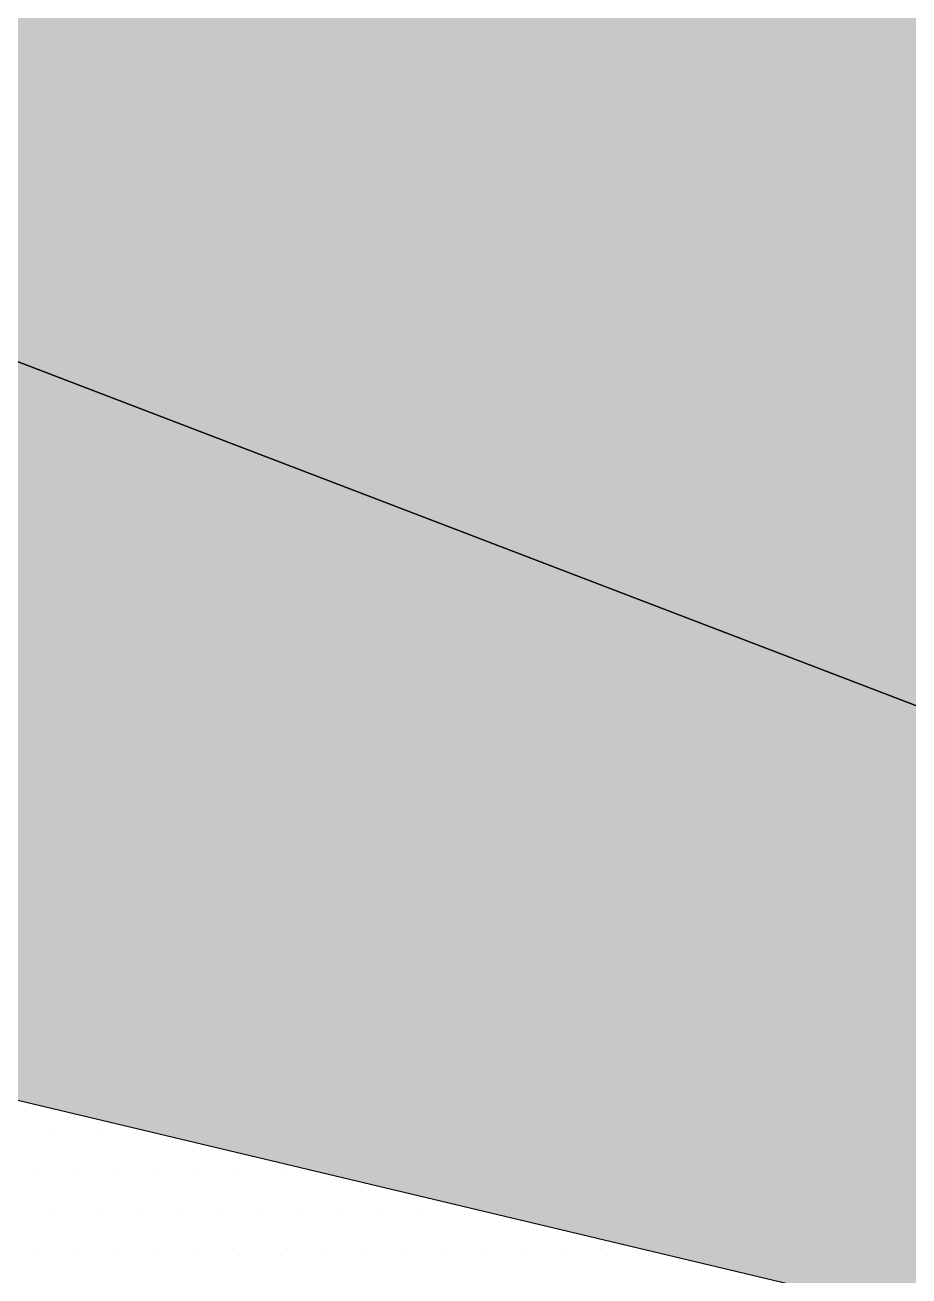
# Model space of a CAD drawing. Header units: metres. Extents: x 9606 to 9900, y 4805 to 4952.
# Drawn here: x 9832.9335 to 9833.1714, y 4845.6291 to 4845.9657 of the extents above; entities that cross this region are included whole.
import ezdxf

# ---------------------------------------------------------------- set-up
doc = ezdxf.new("R2010")
doc.units = ezdxf.units.M
doc.header["$LTSCALE"] = 2
doc.linetypes.add('CACHEX2', pattern=[0.75, 0.5, -0.25])
for name, color, linetype in [('CARTOUCHE', 7, 'Continuous'), ('LOGO', 4, 'Continuous'), ('rosace', 7, 'Continuous')]:
    doc.layers.add(name, color=color, linetype=linetype)

# ---------------------------------------------------------------- blocks, each defined once
blk = doc.blocks.new('A$C715108E3')
at = {"layer": 'LOGO', "color": 131}
for p, q in [((-3.0024, -13.3309), (-3.0024, -13.3309)), ((-2.9109, -13.3309), (-2.9109, -13.3309)), ((-2.8191, -13.3309), (-2.8191, -13.3309)), ((-2.727, -13.3309), (-2.727, -13.3309)), ((-2.6358, -13.3309), (-2.6358, -13.3309)), ((-2.5439, -13.3309), (-2.5439, -13.3309)), ((-2.4519, -13.3309), (-2.4519, -13.3309)), ((-2.3599, -13.3309), (-2.3599, -13.3309)), ((-2.2686, -13.3309), (-2.2686, -13.3309)), ((-2.1766, -13.3309), (-2.1766, -13.3309)), ((-2.085, -13.3309), (-2.085, -13.3309)), ((-1.9933, -13.3309), (-1.9933, -13.3309)), ((-1.9015, -13.3309), (-1.9015, -13.3309)), ((-1.8097, -13.3309), (-1.8097, -13.3309)), ((-1.7182, -13.3309), (-1.7182, -13.3309)), ((-1.6264, -13.3309), (-1.6264, -13.3309)), ((-1.5345, -13.3309), (-1.5345, -13.3309)), ((-1.4427, -13.3309), (-1.4427, -13.3309)), ((-1.3512, -13.3309), (-1.3512, -13.3309)), ((-1.2594, -13.3309), (-1.2594, -13.3309)), ((-1.1674, -13.3309), (-1.1674, -13.3309)), ((-1.0761, -13.3309), (-1.0761, -13.3309)), ((-2.9566, -13.4233), (-2.9566, -13.4233)), ((-2.8648, -13.4233), (-2.8648, -13.4233)), ((-2.7733, -13.4233), (-2.7733, -13.4233)), ((-2.6815, -13.4233), (-2.6815, -13.4233)), ((-2.5895, -13.4233), (-2.5895, -13.4233)), ((-2.4975, -13.4233), (-2.4975, -13.4233)), ((-2.4062, -13.4233), (-2.4062, -13.4233)), ((-2.3142, -13.4233), (-2.3142, -13.4233)), ((-2.2223, -13.4233), (-2.2223, -13.4233)), ((-2.1309, -13.4233), (-2.1309, -13.4233)), ((-2.0391, -13.4233), (-2.0391, -13.4233)), ((-1.9472, -13.4233), (-1.9472, -13.4233)), ((-1.8558, -13.4233), (-1.8558, -13.4233)), ((-1.7639, -13.4233), (-1.7639, -13.4233)), ((-1.6721, -13.4233), (-1.6721, -13.4233)), ((-1.5806, -13.4233), (-1.5806, -13.4233)), ((-1.4888, -13.4233), (-1.4888, -13.4233)), ((-1.397, -13.4233), (-1.397, -13.4233)), ((-1.3051, -13.4233), (-1.3051, -13.4233)), ((-1.2137, -13.4233), (-1.2137, -13.4233)), ((-1.1219, -13.4233), (-1.1219, -13.4233)), ((-3.0024, -13.5146), (-3.0024, -13.5146)), ((-2.9109, -13.5146), (-2.9109, -13.5146)), ((-2.8191, -13.5146), (-2.8191, -13.5146)), ((-2.727, -13.5146), (-2.727, -13.5146)), ((-2.6358, -13.5146), (-2.6358, -13.5146)), ((-2.5439, -13.5146), (-2.5439, -13.5146)), ((-2.4519, -13.5146), (-2.4519, -13.5146)), ((-2.3599, -13.5146), (-2.3599, -13.5146)), ((-2.2686, -13.5146), (-2.2686, -13.5146)), ((-2.1766, -13.5146), (-2.1766, -13.5146)), ((-2.085, -13.5146), (-2.085, -13.5146)), ((-1.9933, -13.5146), (-1.9933, -13.5146)), ((-1.9015, -13.5146), (-1.9015, -13.5146)), ((-1.8097, -13.5146), (-1.8097, -13.5146)), ((-1.7182, -13.5146), (-1.7182, -13.5146)), ((-1.6264, -13.5146), (-1.6264, -13.5146)), ((-1.5345, -13.5146), (-1.5345, -13.5146)), ((-1.4427, -13.5146), (-1.4427, -13.5146)), ((-1.3512, -13.5146), (-1.3512, -13.5146)), ((-1.2594, -13.5146), (-1.2594, -13.5146)), ((-1.1674, -13.5146), (-1.1674, -13.5146)), ((-1.0761, -13.5146), (-1.0761, -13.5146)), ((-2.9566, -13.6058), (-2.9566, -13.6058)), ((-2.8648, -13.6058), (-2.8648, -13.6058)), ((-2.7733, -13.6058), (-2.7733, -13.6058)), ((-2.6815, -13.6058), (-2.6815, -13.6058)), ((-2.5895, -13.6058), (-2.5895, -13.6058)), ((-2.4975, -13.6058), (-2.4975, -13.6058)), ((-2.4062, -13.6058), (-2.4062, -13.6058)), ((-2.3142, -13.6058), (-2.3142, -13.6058)), ((-2.2223, -13.6058), (-2.2223, -13.6058)), ((-2.1309, -13.6058), (-2.1309, -13.6058)), ((-2.0391, -13.6058), (-2.0391, -13.6058)), ((-1.9472, -13.6058), (-1.9472, -13.6058)), ((-1.8558, -13.6058), (-1.8558, -13.6058)), ((-1.7639, -13.6058), (-1.7639, -13.6058)), ((-1.6721, -13.6058), (-1.6721, -13.6058)), ((-1.5806, -13.6058), (-1.5806, -13.6058)), ((-1.4888, -13.6058), (-1.4888, -13.6058)), ((-1.397, -13.6058), (-1.397, -13.6058)), ((-1.3051, -13.6058), (-1.3051, -13.6058)), ((-1.2137, -13.6058), (-1.2137, -13.6058)), ((-1.1219, -13.6058), (-1.1219, -13.6058)), ((-3.0024, -13.6984), (-3.0024, -13.6984)), ((-2.9109, -13.6984), (-2.9109, -13.6984)), ((-2.8191, -13.6984), (-2.8191, -13.6984)), ((-2.727, -13.6984), (-2.727, -13.6984)), ((-2.6358, -13.6984), (-2.6358, -13.6984)), ((-2.5439, -13.6984), (-2.5439, -13.6984)), ((-2.4519, -13.6984), (-2.4519, -13.6984)), ((-2.3599, -13.6984), (-2.3599, -13.6984)), ((-2.2686, -13.6984), (-2.2686, -13.6984)), ((-2.1766, -13.6984), (-2.1766, -13.6984)), ((-2.085, -13.6984), (-2.085, -13.6984)), ((-1.9933, -13.6984), (-1.9933, -13.6984)), ((-1.9015, -13.6984), (-1.9015, -13.6984)), ((-1.8097, -13.6984), (-1.8097, -13.6984)), ((-1.7182, -13.6984), (-1.7182, -13.6984)), ((-1.6264, -13.6984), (-1.6264, -13.6984)), ((-1.5345, -13.6984), (-1.5345, -13.6984)), ((-1.4427, -13.6984), (-1.4427, -13.6984)), ((-1.3512, -13.6984), (-1.3512, -13.6984)), ((-1.2594, -13.6984), (-1.2594, -13.6984)), ((-1.1674, -13.6984), (-1.1674, -13.6984)), ((-1.0761, -13.6984), (-1.0761, -13.6984)), ((-2.9566, -13.7897), (-2.9566, -13.7897)), ((-2.8648, -13.7897), (-2.8648, -13.7897)), ((-2.7733, -13.7897), (-2.7733, -13.7897)), ((-2.6815, -13.7897), (-2.6815, -13.7897)), ((-2.5895, -13.7897), (-2.5895, -13.7897)), ((-2.4975, -13.7897), (-2.4975, -13.7897)), ((-2.4062, -13.7897), (-2.4062, -13.7897)), ((-2.3142, -13.7897), (-2.3142, -13.7897)), ((-2.2223, -13.7897), (-2.2223, -13.7897)), ((-2.1309, -13.7897), (-2.1309, -13.7897)), ((-2.0391, -13.7897), (-2.0391, -13.7897)), ((-1.9472, -13.7897), (-1.9472, -13.7897)), ((-1.8558, -13.7897), (-1.8558, -13.7897)), ((-1.7639, -13.7897), (-1.7639, -13.7897)), ((-1.6721, -13.7897), (-1.6721, -13.7897)), ((-1.5806, -13.7897), (-1.5806, -13.7897)), ((-1.4888, -13.7897), (-1.4888, -13.7897)), ((-1.397, -13.7897), (-1.397, -13.7897)), ((-1.3051, -13.7897), (-1.3051, -13.7897)), ((-1.2137, -13.7897), (-1.2137, -13.7897)), ((-1.1219, -13.7897), (-1.1219, -13.7897)), ((-3.0024, -13.8809), (-3.0024, -13.8809)), ((-2.9109, -13.8809), (-2.9109, -13.8809)), ((-2.8191, -13.8809), (-2.8191, -13.8809)), ((-2.727, -13.8809), (-2.727, -13.8809)), ((-2.6358, -13.8809), (-2.6358, -13.8809)), ((-2.5439, -13.8809), (-2.5439, -13.8809)), ((-2.4519, -13.8809), (-2.4519, -13.8809)), ((-2.3599, -13.8809), (-2.3599, -13.8809)), ((-2.2686, -13.8809), (-2.2686, -13.8809)), ((-2.1766, -13.8809), (-2.1766, -13.8809)), ((-2.085, -13.8809), (-2.085, -13.8809)), ((-1.9933, -13.8809), (-1.9933, -13.8809)), ((-1.9015, -13.8809), (-1.9015, -13.8809)), ((-1.8097, -13.8809), (-1.8097, -13.8809)), ((-1.7182, -13.8809), (-1.7182, -13.8809)), ((-1.6264, -13.8809), (-1.6264, -13.8809)), ((-1.5345, -13.8809), (-1.5345, -13.8809)), ((-1.4427, -13.8809), (-1.4427, -13.8809)), ((-1.3512, -13.8809), (-1.3512, -13.8809)), ((-1.2594, -13.8809), (-1.2594, -13.8809)), ((-1.1674, -13.8809), (-1.1674, -13.8809)), ((-1.0761, -13.8809), (-1.0761, -13.8809)), ((-2.9566, -13.9735), (-2.9566, -13.9735)), ((-2.8648, -13.9735), (-2.8648, -13.9735)), ((-2.7733, -13.9735), (-2.7733, -13.9735)), ((-2.6815, -13.9735), (-2.6815, -13.9735)), ((-2.5895, -13.9735), (-2.5895, -13.9735)), ((-2.4975, -13.9735), (-2.4975, -13.9735)), ((-2.4062, -13.9735), (-2.4062, -13.9735)), ((-2.3142, -13.9735), (-2.3142, -13.9735)), ((-2.2223, -13.9735), (-2.2223, -13.9735)), ((-2.1309, -13.9735), (-2.1309, -13.9735)), ((-2.0391, -13.9735), (-2.0391, -13.9735)), ((-1.9472, -13.9735), (-1.9472, -13.9735)), ((-1.8558, -13.9735), (-1.8558, -13.9735)), ((-1.7639, -13.9735), (-1.7639, -13.9735)), ((-1.6721, -13.9735), (-1.6721, -13.9735)), ((-1.5806, -13.9735), (-1.5806, -13.9735)), ((-1.4888, -13.9735), (-1.4888, -13.9735)), ((-1.397, -13.9735), (-1.397, -13.9735)), ((-1.3051, -13.9735), (-1.3051, -13.9735)), ((-1.2137, -13.9735), (-1.2137, -13.9735)), ((-1.1219, -13.9735), (-1.1219, -13.9735)), ((-3.0024, -14.065), (-3.0024, -14.065)), ((-2.9109, -14.065), (-2.9109, -14.065)), ((-2.8191, -14.065), (-2.8191, -14.065)), ((-2.727, -14.065), (-2.727, -14.065)), ((-2.6358, -14.065), (-2.6358, -14.065)), ((-2.5439, -14.065), (-2.5439, -14.065)), ((-2.4519, -14.065), (-2.4519, -14.065)), ((-2.3599, -14.065), (-2.3599, -14.065)), ((-2.2686, -14.065), (-2.2686, -14.065)), ((-2.1766, -14.065), (-2.1766, -14.065)), ((-2.085, -14.065), (-2.085, -14.065)), ((-1.9933, -14.065), (-1.9933, -14.065)), ((-1.9015, -14.065), (-1.9015, -14.065)), ((-1.8097, -14.065), (-1.8097, -14.065)), ((-1.7182, -14.065), (-1.7182, -14.065)), ((-1.6264, -14.065), (-1.6264, -14.065)), ((-1.5345, -14.065), (-1.5345, -14.065)), ((-1.4427, -14.065), (-1.4427, -14.065)), ((-1.3512, -14.065), (-1.3512, -14.065)), ((-1.2594, -14.065), (-1.2594, -14.065)), ((-1.1674, -14.065), (-1.1674, -14.065)), ((-1.0761, -14.065), (-1.0761, -14.065)), ((-2.9566, -14.1574), (-2.9566, -14.1574)), ((-2.8648, -14.1574), (-2.8648, -14.1574)), ((-2.7733, -14.1574), (-2.7733, -14.1574)), ((-2.6815, -14.1574), (-2.6815, -14.1574)), ((-2.5895, -14.1574), (-2.5895, -14.1574)), ((-2.4975, -14.1574), (-2.4975, -14.1574)), ((-2.4062, -14.1574), (-2.4062, -14.1574)), ((-2.3142, -14.1574), (-2.3142, -14.1574)), ((-2.2223, -14.1574), (-2.2223, -14.1574)), ((-2.1309, -14.1574), (-2.1309, -14.1574)), ((-2.0391, -14.1574), (-2.0391, -14.1574)), ((-1.9472, -14.1574), (-1.9472, -14.1574)), ((-1.8558, -14.1574), (-1.8558, -14.1574)), ((-1.7639, -14.1574), (-1.7639, -14.1574)), ((-1.6721, -14.1574), (-1.6721, -14.1574)), ((-1.5806, -14.1574), (-1.5806, -14.1574)), ((-1.4888, -14.1574), (-1.4888, -14.1574)), ((-1.397, -14.1574), (-1.397, -14.1574)), ((-1.3051, -14.1574), (-1.3051, -14.1574)), ((-1.2137, -14.1574), (-1.2137, -14.1574)), ((-1.1219, -14.1574), (-1.1219, -14.1574)), ((-3.0024, -14.2488), (-3.0024, -14.2488)), ((-2.9109, -14.2488), (-2.9109, -14.2488)), ((-2.8191, -14.2488), (-2.8191, -14.2488)), ((-2.727, -14.2488), (-2.727, -14.2488)), ((-2.6358, -14.2488), (-2.6358, -14.2488)), ((-2.5439, -14.2488), (-2.5439, -14.2488)), ((-2.4519, -14.2488), (-2.4519, -14.2488)), ((-2.3599, -14.2488), (-2.3599, -14.2488)), ((-2.2686, -14.2488), (-2.2686, -14.2488)), ((-2.1766, -14.2488), (-2.1766, -14.2488)), ((-2.085, -14.2488), (-2.085, -14.2488)), ((-1.9933, -14.2488), (-1.9933, -14.2488)), ((-1.9015, -14.2488), (-1.9015, -14.2488)), ((-1.8097, -14.2488), (-1.8097, -14.2488)), ((-1.7182, -14.2488), (-1.7182, -14.2488)), ((-1.6264, -14.2488), (-1.6264, -14.2488)), ((-1.5345, -14.2488), (-1.5345, -14.2488)), ((-1.4427, -14.2488), (-1.4427, -14.2488)), ((-1.3512, -14.2488), (-1.3512, -14.2488)), ((-1.2594, -14.2488), (-1.2594, -14.2488)), ((-1.1674, -14.2488), (-1.1674, -14.2488)), ((-1.0761, -14.2488), (-1.0761, -14.2488)), ((-2.9566, -14.3401), (-2.9566, -14.3401)), ((-2.8648, -14.3401), (-2.8648, -14.3401)), ((-2.7733, -14.3401), (-2.7733, -14.3401)), ((-2.6815, -14.3401), (-2.6815, -14.3401)), ((-2.5895, -14.3401), (-2.5895, -14.3401)), ((-2.4975, -14.3401), (-2.4975, -14.3401)), ((-2.4062, -14.3401), (-2.4062, -14.3401)), ((-2.3142, -14.3401), (-2.3142, -14.3401)), ((-2.2223, -14.3401), (-2.2223, -14.3401)), ((-2.1309, -14.3401), (-2.1309, -14.3401)), ((-2.0391, -14.3401), (-2.0391, -14.3401)), ((-1.9472, -14.3401), (-1.9472, -14.3401)), ((-1.8558, -14.3401), (-1.8558, -14.3401)), ((-1.7639, -14.3401), (-1.7639, -14.3401)), ((-1.6721, -14.3401), (-1.6721, -14.3401)), ((-1.5806, -14.3401), (-1.5806, -14.3401)), ((-1.4888, -14.3401), (-1.4888, -14.3401)), ((-1.397, -14.3401), (-1.397, -14.3401)), ((-1.3051, -14.3401), (-1.3051, -14.3401)), ((-1.2137, -14.3401), (-1.2137, -14.3401)), ((-1.1219, -14.3401), (-1.1219, -14.3401)), ((-3.0024, -14.4325), (-3.0024, -14.4325)), ((-2.9109, -14.4325), (-2.9109, -14.4325)), ((-2.8191, -14.4325), (-2.8191, -14.4325)), ((-2.727, -14.4325), (-2.727, -14.4325)), ((-2.6358, -14.4325), (-2.6358, -14.4325)), ((-2.5439, -14.4325), (-2.5439, -14.4325)), ((-2.4519, -14.4325), (-2.4519, -14.4325)), ((-2.3599, -14.4325), (-2.3599, -14.4325)), ((-2.2686, -14.4325), (-2.2686, -14.4325)), ((-2.1766, -14.4325), (-2.1766, -14.4325)), ((-2.085, -14.4325), (-2.085, -14.4325)), ((-1.9933, -14.4325), (-1.9933, -14.4325)), ((-1.9015, -14.4325), (-1.9015, -14.4325)), ((-1.8097, -14.4325), (-1.8097, -14.4325)), ((-1.7182, -14.4325), (-1.7182, -14.4325)), ((-1.6264, -14.4325), (-1.6264, -14.4325)), ((-1.5345, -14.4325), (-1.5345, -14.4325)), ((-1.4427, -14.4325), (-1.4427, -14.4325)), ((-1.3512, -14.4325), (-1.3512, -14.4325)), ((-1.2594, -14.4325), (-1.2594, -14.4325)), ((-1.1674, -14.4325), (-1.1674, -14.4325)), ((-1.0761, -14.4325), (-1.0761, -14.4325)), ((-2.9566, -14.5238), (-2.9566, -14.5238)), ((-2.8648, -14.5238), (-2.8648, -14.5238)), ((-2.7733, -14.5238), (-2.7733, -14.5238)), ((-2.6815, -14.5238), (-2.6815, -14.5238)), ((-2.5895, -14.5238), (-2.5895, -14.5238)), ((-2.4975, -14.5238), (-2.4975, -14.5238)), ((-2.4062, -14.5238), (-2.4062, -14.5238)), ((-2.3142, -14.5238), (-2.3142, -14.5238)), ((-2.2223, -14.5238), (-2.2223, -14.5238)), ((-2.1309, -14.5238), (-2.1309, -14.5238)), ((-2.0391, -14.5238), (-2.0391, -14.5238)), ((-1.9472, -14.5238), (-1.9472, -14.5238)), ((-1.8558, -14.5238), (-1.8558, -14.5238)), ((-1.7639, -14.5238), (-1.7639, -14.5238)), ((-1.6721, -14.5238), (-1.6721, -14.5238)), ((-1.5806, -14.5238), (-1.5806, -14.5238)), ((-1.4888, -14.5238), (-1.4888, -14.5238)), ((-1.397, -14.5238), (-1.397, -14.5238)), ((-1.3051, -14.5238), (-1.3051, -14.5238)), ((-1.2137, -14.5238), (-1.2137, -14.5238)), ((-1.1219, -14.5238), (-1.1219, -14.5238)), ((-3.0024, -14.6152), (-3.0024, -14.6152)), ((-2.9109, -14.6152), (-2.9109, -14.6152)), ((-2.8191, -14.6152), (-2.8191, -14.6152)), ((-2.727, -14.6152), (-2.727, -14.6152)), ((-2.6358, -14.6152), (-2.6358, -14.6152)), ((-2.5439, -14.6152), (-2.5439, -14.6152)), ((-2.4519, -14.6152), (-2.4519, -14.6152)), ((-2.3599, -14.6152), (-2.3599, -14.6152)), ((-2.2686, -14.6152), (-2.2686, -14.6152)), ((-2.1766, -14.6152), (-2.1766, -14.6152)), ((-2.085, -14.6152), (-2.085, -14.6152)), ((-1.9933, -14.6152), (-1.9933, -14.6152)), ((-1.9015, -14.6152), (-1.9015, -14.6152)), ((-1.8097, -14.6152), (-1.8097, -14.6152)), ((-1.7182, -14.6152), (-1.7182, -14.6152)), ((-1.6264, -14.6152), (-1.6264, -14.6152)), ((-1.5345, -14.6152), (-1.5345, -14.6152)), ((-1.4427, -14.6152), (-1.4427, -14.6152)), ((-1.3512, -14.6152), (-1.3512, -14.6152)), ((-1.2594, -14.6152), (-1.2594, -14.6152)), ((-1.1674, -14.6152), (-1.1674, -14.6152)), ((-1.0761, -14.6152), (-1.0761, -14.6152)), ((-2.9566, -14.7076), (-2.9566, -14.7076)), ((-2.8648, -14.7076), (-2.8648, -14.7076)), ((-2.7733, -14.7076), (-2.7733, -14.7076)), ((-2.6815, -14.7076), (-2.6815, -14.7076)), ((-2.5895, -14.7076), (-2.5895, -14.7076)), ((-2.4975, -14.7076), (-2.4975, -14.7076)), ((-2.4062, -14.7076), (-2.4062, -14.7076)), ((-2.3142, -14.7076), (-2.3142, -14.7076)), ((-2.2223, -14.7076), (-2.2223, -14.7076)), ((-2.1309, -14.7076), (-2.1309, -14.7076)), ((-2.0391, -14.7076), (-2.0391, -14.7076)), ((-1.9472, -14.7076), (-1.9472, -14.7076)), ((-1.8558, -14.7076), (-1.8558, -14.7076)), ((-1.7639, -14.7076), (-1.7639, -14.7076)), ((-1.6721, -14.7076), (-1.6721, -14.7076)), ((-1.5806, -14.7076), (-1.5806, -14.7076)), ((-1.4888, -14.7076), (-1.4888, -14.7076)), ((-1.397, -14.7076), (-1.397, -14.7076)), ((-1.3051, -14.7076), (-1.3051, -14.7076)), ((-1.2137, -14.7076), (-1.2137, -14.7076)), ((-1.1219, -14.7076), (-1.1219, -14.7076)), ((-3.0024, -14.7991), (-3.0024, -14.7991)), ((-2.9109, -14.7991), (-2.9109, -14.7991)), ((-2.8191, -14.7991), (-2.8191, -14.7991)), ((-2.727, -14.7991), (-2.727, -14.7991)), ((-2.6358, -14.7991), (-2.6358, -14.7991)), ((-2.5439, -14.7991), (-2.5439, -14.7991)), ((-2.4519, -14.7991), (-2.4519, -14.7991)), ((-2.3599, -14.7991), (-2.3599, -14.7991)), ((-2.2686, -14.7991), (-2.2686, -14.7991)), ((-2.1766, -14.7991), (-2.1766, -14.7991)), ((-2.085, -14.7991), (-2.085, -14.7991)), ((-1.9933, -14.7991), (-1.9933, -14.7991)), ((-1.9015, -14.7991), (-1.9015, -14.7991)), ((-1.8097, -14.7991), (-1.8097, -14.7991)), ((-1.7182, -14.7991), (-1.7182, -14.7991)), ((-1.6264, -14.7991), (-1.6264, -14.7991)), ((-1.5345, -14.7991), (-1.5345, -14.7991)), ((-1.4427, -14.7991), (-1.4427, -14.7991)), ((-1.3512, -14.7991), (-1.3512, -14.7991)), ((-1.2594, -14.7991), (-1.2594, -14.7991)), ((-1.1674, -14.7991), (-1.1674, -14.7991)), ((-1.0761, -14.7991), (-1.0761, -14.7991)), ((-2.9566, -14.8905), (-2.9566, -14.8905)), ((-2.8648, -14.8905), (-2.8648, -14.8905)), ((-2.7733, -14.8905), (-2.7733, -14.8905)), ((-2.6815, -14.8905), (-2.6815, -14.8905)), ((-2.5895, -14.8905), (-2.5895, -14.8905)), ((-2.4975, -14.8905), (-2.4975, -14.8905)), ((-2.4062, -14.8905), (-2.4062, -14.8905)), ((-2.3142, -14.8905), (-2.3142, -14.8905)), ((-2.2223, -14.8905), (-2.2223, -14.8905)), ((-2.1309, -14.8905), (-2.1309, -14.8905)), ((-2.0391, -14.8905), (-2.0391, -14.8905)), ((-1.9472, -14.8905), (-1.9472, -14.8905)), ((-1.8558, -14.8905), (-1.8558, -14.8905)), ((-1.7639, -14.8905), (-1.7639, -14.8905)), ((-1.6721, -14.8905), (-1.6721, -14.8905)), ((-1.5806, -14.8905), (-1.5806, -14.8905)), ((-1.4888, -14.8905), (-1.4888, -14.8905)), ((-1.397, -14.8905), (-1.397, -14.8905)), ((-1.3051, -14.8905), (-1.3051, -14.8905)), ((-1.2137, -14.8905), (-1.2137, -14.8905)), ((-1.1219, -14.8905), (-1.1219, -14.8905)), ((-3.0024, -14.9827), (-3.0024, -14.9827)), ((-2.9109, -14.9827), (-2.9109, -14.9827)), ((-2.8191, -14.9827), (-2.8191, -14.9827)), ((-2.727, -14.9827), (-2.727, -14.9827)), ((-2.6358, -14.9827), (-2.6358, -14.9827)), ((-2.5439, -14.9827), (-2.5439, -14.9827)), ((-2.4519, -14.9827), (-2.4519, -14.9827)), ((-2.3599, -14.9827), (-2.3599, -14.9827)), ((-2.2686, -14.9827), (-2.2686, -14.9827)), ((-2.1766, -14.9827), (-2.1766, -14.9827)), ((-2.085, -14.9827), (-2.085, -14.9827)), ((-1.9933, -14.9827), (-1.9933, -14.9827)), ((-1.9015, -14.9827), (-1.9015, -14.9827)), ((-1.8097, -14.9827), (-1.8097, -14.9827)), ((-1.7182, -14.9827), (-1.7182, -14.9827)), ((-1.6264, -14.9827), (-1.6264, -14.9827)), ((-1.5345, -14.9827), (-1.5345, -14.9827)), ((-1.4427, -14.9827), (-1.4427, -14.9827)), ((-1.3512, -14.9827), (-1.3512, -14.9827)), ((-1.2594, -14.9827), (-1.2594, -14.9827)), ((-1.1674, -14.9827), (-1.1674, -14.9827)), ((-1.0761, -14.9827), (-1.0761, -14.9827)), ((-2.9566, -15.0742), (-2.9566, -15.0742)), ((-2.8648, -15.0742), (-2.8648, -15.0742)), ((-2.7733, -15.0742), (-2.7733, -15.0742)), ((-2.6815, -15.0742), (-2.6815, -15.0742)), ((-2.5895, -15.0742), (-2.5895, -15.0742)), ((-2.4975, -15.0742), (-2.4975, -15.0742)), ((-2.4062, -15.0742), (-2.4062, -15.0742)), ((-2.3142, -15.0742), (-2.3142, -15.0742)), ((-2.2223, -15.0742), (-2.2223, -15.0742)), ((-2.1309, -15.0742), (-2.1309, -15.0742)), ((-2.0391, -15.0742), (-2.0391, -15.0742)), ((-1.9472, -15.0742), (-1.9472, -15.0742)), ((-1.8558, -15.0742), (-1.8558, -15.0742)), ((-1.7639, -15.0742), (-1.7639, -15.0742)), ((-1.6721, -15.0742), (-1.6721, -15.0742)), ((-1.5806, -15.0742), (-1.5806, -15.0742)), ((-1.4888, -15.0742), (-1.4888, -15.0742)), ((-1.397, -15.0742), (-1.397, -15.0742)), ((-1.3051, -15.0742), (-1.3051, -15.0742)), ((-1.2137, -15.0742), (-1.2137, -15.0742)), ((-1.1219, -15.0742), (-1.1219, -15.0742)), ((-3.0024, -15.1655), (-3.0024, -15.1655)), ((-2.9109, -15.1655), (-2.9109, -15.1655)), ((-2.8191, -15.1655), (-2.8191, -15.1655)), ((-2.727, -15.1655), (-2.727, -15.1655)), ((-2.6358, -15.1655), (-2.6358, -15.1655)), ((-2.5439, -15.1655), (-2.5439, -15.1655)), ((-2.4519, -15.1655), (-2.4519, -15.1655)), ((-2.3599, -15.1655), (-2.3599, -15.1655)), ((-2.2686, -15.1655), (-2.2686, -15.1655)), ((-2.1766, -15.1655), (-2.1766, -15.1655)), ((-2.085, -15.1655), (-2.085, -15.1655)), ((-1.9933, -15.1655), (-1.9933, -15.1655)), ((-1.9015, -15.1655), (-1.9015, -15.1655)), ((-1.8097, -15.1655), (-1.8097, -15.1655)), ((-1.7182, -15.1655), (-1.7182, -15.1655)), ((-1.6264, -15.1655), (-1.6264, -15.1655)), ((-1.5345, -15.1655), (-1.5345, -15.1655)), ((-1.4427, -15.1655), (-1.4427, -15.1655)), ((-1.3512, -15.1655), (-1.3512, -15.1655)), ((-1.2594, -15.1655), (-1.2594, -15.1655)), ((-1.1674, -15.1655), (-1.1674, -15.1655)), ((-1.0761, -15.1655), (-1.0761, -15.1655)), ((-2.9566, -15.2579), (-2.9566, -15.2579)), ((-2.8648, -15.2579), (-2.8648, -15.2579)), ((-2.7733, -15.2579), (-2.7733, -15.2579)), ((-2.6815, -15.2579), (-2.6815, -15.2579)), ((-2.5895, -15.2579), (-2.5895, -15.2579)), ((-2.4975, -15.2579), (-2.4975, -15.2579)), ((-2.4062, -15.2579), (-2.4062, -15.2579)), ((-2.3142, -15.2579), (-2.3142, -15.2579)), ((-2.2223, -15.2579), (-2.2223, -15.2579)), ((-2.1309, -15.2579), (-2.1309, -15.2579)), ((-2.0391, -15.2579), (-2.0391, -15.2579)), ((-1.9472, -15.2579), (-1.9472, -15.2579)), ((-1.8558, -15.2579), (-1.8558, -15.2579)), ((-1.7639, -15.2579), (-1.7639, -15.2579)), ((-1.6721, -15.2579), (-1.6721, -15.2579)), ((-1.5806, -15.2579), (-1.5806, -15.2579)), ((-1.4888, -15.2579), (-1.4888, -15.2579)), ((-1.397, -15.2579), (-1.397, -15.2579)), ((-1.3051, -15.2579), (-1.3051, -15.2579)), ((-1.2137, -15.2579), (-1.2137, -15.2579)), ((-1.1219, -15.2579), (-1.1219, -15.2579)), ((-3.0024, -15.3493), (-3.0024, -15.3493)), ((-2.9109, -15.3493), (-2.9109, -15.3493)), ((-2.8191, -15.3493), (-2.8191, -15.3493)), ((-2.727, -15.3493), (-2.727, -15.3493)), ((-2.6358, -15.3493), (-2.6358, -15.3493)), ((-2.5439, -15.3493), (-2.5439, -15.3493)), ((-2.4519, -15.3493), (-2.4519, -15.3493)), ((-2.3599, -15.3493), (-2.3599, -15.3493)), ((-2.2686, -15.3493), (-2.2686, -15.3493)), ((-2.1766, -15.3493), (-2.1766, -15.3493)), ((-2.085, -15.3493), (-2.085, -15.3493)), ((-1.9933, -15.3493), (-1.9933, -15.3493)), ((-1.9015, -15.3493), (-1.9015, -15.3493)), ((-1.8097, -15.3493), (-1.8097, -15.3493)), ((-1.7182, -15.3493), (-1.7182, -15.3493)), ((-1.6264, -15.3493), (-1.6264, -15.3493)), ((-1.5345, -15.3493), (-1.5345, -15.3493)), ((-1.4427, -15.3493), (-1.4427, -15.3493)), ((-1.3512, -15.3493), (-1.3512, -15.3493)), ((-1.2594, -15.3493), (-1.2594, -15.3493)), ((-1.1674, -15.3493), (-1.1674, -15.3493)), ((-1.0761, -15.3493), (-1.0761, -15.3493)), ((-2.9566, -15.4406), (-2.9566, -15.4406)), ((-2.8648, -15.4406), (-2.8648, -15.4406)), ((-2.7733, -15.4406), (-2.7733, -15.4406)), ((-2.6815, -15.4406), (-2.6815, -15.4406)), ((-2.5895, -15.4406), (-2.5895, -15.4406)), ((-2.4975, -15.4406), (-2.4975, -15.4406)), ((-2.4062, -15.4406), (-2.4062, -15.4406)), ((-2.3142, -15.4406), (-2.3142, -15.4406)), ((-2.2223, -15.4406), (-2.2223, -15.4406)), ((-2.1309, -15.4406), (-2.1309, -15.4406)), ((-2.0391, -15.4406), (-2.0391, -15.4406)), ((-1.9472, -15.4406), (-1.9472, -15.4406)), ((-1.8558, -15.4406), (-1.8558, -15.4406)), ((-1.7639, -15.4406), (-1.7639, -15.4406)), ((-1.6721, -15.4406), (-1.6721, -15.4406)), ((-1.5806, -15.4406), (-1.5806, -15.4406)), ((-1.4888, -15.4406), (-1.4888, -15.4406)), ((-1.397, -15.4406), (-1.397, -15.4406)), ((-1.3051, -15.4406), (-1.3051, -15.4406)), ((-1.2137, -15.4406), (-1.2137, -15.4406)), ((-1.1219, -15.4406), (-1.1219, -15.4406)), ((-3.0024, -15.5332), (-3.0024, -15.5332)), ((-2.9109, -15.5332), (-2.9109, -15.5332)), ((-2.8191, -15.5332), (-2.8191, -15.5332)), ((-2.727, -15.5332), (-2.727, -15.5332)), ((-2.6358, -15.5332), (-2.6358, -15.5332)), ((-2.5439, -15.5332), (-2.5439, -15.5332)), ((-2.4519, -15.5332), (-2.4519, -15.5332)), ((-2.3599, -15.5332), (-2.3599, -15.5332)), ((-2.2686, -15.5332), (-2.2686, -15.5332)), ((-2.1766, -15.5332), (-2.1766, -15.5332)), ((-2.085, -15.5332), (-2.085, -15.5332)), ((-1.9933, -15.5332), (-1.9933, -15.5332)), ((-1.9015, -15.5332), (-1.9015, -15.5332)), ((-1.8097, -15.5332), (-1.8097, -15.5332)), ((-1.7182, -15.5332), (-1.7182, -15.5332)), ((-1.6264, -15.5332), (-1.6264, -15.5332)), ((-1.5345, -15.5332), (-1.5345, -15.5332)), ((-1.4427, -15.5332), (-1.4427, -15.5332)), ((-1.3512, -15.5332), (-1.3512, -15.5332)), ((-1.2594, -15.5332), (-1.2594, -15.5332)), ((-1.1674, -15.5332), (-1.1674, -15.5332)), ((-1.0761, -15.5332), (-1.0761, -15.5332)), ((-2.9566, -15.6246), (-2.9566, -15.6246)), ((-2.8648, -15.6246), (-2.8648, -15.6246)), ((-2.7733, -15.6246), (-2.7733, -15.6246)), ((-2.6815, -15.6246), (-2.6815, -15.6246)), ((-2.5895, -15.6246), (-2.5895, -15.6246)), ((-2.4975, -15.6246), (-2.4975, -15.6246)), ((-2.4062, -15.6246), (-2.4062, -15.6246)), ((-2.3142, -15.6246), (-2.3142, -15.6246)), ((-2.2223, -15.6246), (-2.2223, -15.6246)), ((-2.1309, -15.6246), (-2.1309, -15.6246)), ((-2.0391, -15.6246), (-2.0391, -15.6246)), ((-1.9472, -15.6246), (-1.9472, -15.6246)), ((-1.8558, -15.6246), (-1.8558, -15.6246)), ((-1.7639, -15.6246), (-1.7639, -15.6246)), ((-1.6721, -15.6246), (-1.6721, -15.6246)), ((-1.5806, -15.6246), (-1.5806, -15.6246)), ((-1.4888, -15.6246), (-1.4888, -15.6246)), ((-1.397, -15.6246), (-1.397, -15.6246)), ((-1.3051, -15.6246), (-1.3051, -15.6246)), ((-1.2137, -15.6246), (-1.2137, -15.6246)), ((-1.1219, -15.6246), (-1.1219, -15.6246)), ((-3.0024, -15.7159), (-3.0024, -15.7159)), ((-2.9109, -15.7159), (-2.9109, -15.7159)), ((-2.8191, -15.7159), (-2.8191, -15.7159)), ((-2.727, -15.7159), (-2.727, -15.7159)), ((-2.6358, -15.7159), (-2.6358, -15.7159)), ((-2.5439, -15.7159), (-2.5439, -15.7159)), ((-2.4519, -15.7159), (-2.4519, -15.7159)), ((-2.3599, -15.7159), (-2.3599, -15.7159)), ((-2.2686, -15.7159), (-2.2686, -15.7159)), ((-2.1766, -15.7159), (-2.1766, -15.7159)), ((-2.085, -15.7159), (-2.085, -15.7159)), ((-1.9933, -15.7159), (-1.9933, -15.7159)), ((-1.9015, -15.7159), (-1.9015, -15.7159)), ((-1.8097, -15.7159), (-1.8097, -15.7159)), ((-1.7182, -15.7159), (-1.7182, -15.7159)), ((-1.6264, -15.7159), (-1.6264, -15.7159)), ((-1.5345, -15.7159), (-1.5345, -15.7159)), ((-1.4427, -15.7159), (-1.4427, -15.7159)), ((-1.3512, -15.7159), (-1.3512, -15.7159)), ((-1.2594, -15.7159), (-1.2594, -15.7159)), ((-1.1674, -15.7159), (-1.1674, -15.7159)), ((-1.0761, -15.7159), (-1.0761, -15.7159)), ((-2.9566, -15.8083), (-2.9566, -15.8083)), ((-2.8648, -15.8083), (-2.8648, -15.8083)), ((-2.7733, -15.8083), (-2.7733, -15.8083)), ((-2.6815, -15.8083), (-2.6815, -15.8083)), ((-2.5895, -15.8083), (-2.5895, -15.8083)), ((-2.4975, -15.8083), (-2.4975, -15.8083)), ((-2.4062, -15.8083), (-2.4062, -15.8083)), ((-2.3142, -15.8083), (-2.3142, -15.8083)), ((-2.2223, -15.8083), (-2.2223, -15.8083)), ((-2.1309, -15.8083), (-2.1309, -15.8083)), ((-2.0391, -15.8083), (-2.0391, -15.8083)), ((-1.9472, -15.8083), (-1.9472, -15.8083)), ((-1.8558, -15.8083), (-1.8558, -15.8083)), ((-1.7639, -15.8083), (-1.7639, -15.8083)), ((-1.6721, -15.8083), (-1.6721, -15.8083)), ((-1.5806, -15.8083), (-1.5806, -15.8083)), ((-1.4888, -15.8083), (-1.4888, -15.8083)), ((-1.397, -15.8083), (-1.397, -15.8083)), ((-1.3051, -15.8083), (-1.3051, -15.8083)), ((-1.2137, -15.8083), (-1.2137, -15.8083)), ((-1.1219, -15.8083), (-1.1219, -15.8083)), ((-3.0024, -15.8994), (-3.0024, -15.8994)), ((-2.9109, -15.8994), (-2.9109, -15.8994)), ((-2.8191, -15.8994), (-2.8191, -15.8994)), ((-2.727, -15.8994), (-2.727, -15.8994)), ((-2.6358, -15.8994), (-2.6358, -15.8994)), ((-2.5439, -15.8994), (-2.5439, -15.8994)), ((-2.4519, -15.8994), (-2.4519, -15.8994)), ((-2.3599, -15.8994), (-2.3599, -15.8994)), ((-2.2686, -15.8994), (-2.2686, -15.8994)), ((-2.1766, -15.8994), (-2.1766, -15.8994)), ((-2.085, -15.8994), (-2.085, -15.8994)), ((-1.9933, -15.8994), (-1.9933, -15.8994)), ((-1.9015, -15.8994), (-1.9015, -15.8994)), ((-1.8097, -15.8994), (-1.8097, -15.8994)), ((-1.7182, -15.8994), (-1.7182, -15.8994)), ((-1.6264, -15.8994), (-1.6264, -15.8994)), ((-1.5345, -15.8994), (-1.5345, -15.8994)), ((-1.4427, -15.8994), (-1.4427, -15.8994)), ((-1.3512, -15.8994), (-1.3512, -15.8994)), ((-1.2594, -15.8994), (-1.2594, -15.8994)), ((-1.1674, -15.8994), (-1.1674, -15.8994)), ((-1.0761, -15.8994), (-1.0761, -15.8994)), ((-2.9566, -15.991), (-2.9566, -15.991)), ((-2.8648, -15.991), (-2.8648, -15.991)), ((-2.7733, -15.991), (-2.7733, -15.991)), ((-2.6815, -15.991), (-2.6815, -15.991)), ((-2.5895, -15.991), (-2.5895, -15.991)), ((-2.4975, -15.991), (-2.4975, -15.991)), ((-2.4062, -15.991), (-2.4062, -15.991)), ((-2.3142, -15.991), (-2.3142, -15.991)), ((-2.2223, -15.991), (-2.2223, -15.991)), ((-2.1309, -15.991), (-2.1309, -15.991)), ((-2.0391, -15.991), (-2.0391, -15.991)), ((-1.9472, -15.991), (-1.9472, -15.991)), ((-1.8558, -15.991), (-1.8558, -15.991)), ((-1.7639, -15.991), (-1.7639, -15.991)), ((-1.6721, -15.991), (-1.6721, -15.991)), ((-1.5806, -15.991), (-1.5806, -15.991)), ((-1.4888, -15.991), (-1.4888, -15.991)), ((-1.397, -15.991), (-1.397, -15.991)), ((-1.3051, -15.991), (-1.3051, -15.991)), ((-1.2137, -15.991), (-1.2137, -15.991)), ((-1.1219, -15.991), (-1.1219, -15.991)), ((-3.0024, -16.0834), (-3.0024, -16.0834)), ((-2.9109, -16.0834), (-2.9109, -16.0834)), ((-2.8191, -16.0834), (-2.8191, -16.0834)), ((-2.727, -16.0834), (-2.727, -16.0834)), ((-2.6358, -16.0834), (-2.6358, -16.0834)), ((-2.5439, -16.0834), (-2.5439, -16.0834)), ((-2.4519, -16.0834), (-2.4519, -16.0834)), ((-2.3599, -16.0834), (-2.3599, -16.0834)), ((-2.2686, -16.0834), (-2.2686, -16.0834)), ((-2.1766, -16.0834), (-2.1766, -16.0834)), ((-2.085, -16.0834), (-2.085, -16.0834)), ((-1.9933, -16.0834), (-1.9933, -16.0834)), ((-1.9015, -16.0834), (-1.9015, -16.0834)), ((-1.8097, -16.0834), (-1.8097, -16.0834)), ((-1.7182, -16.0834), (-1.7182, -16.0834)), ((-1.6264, -16.0834), (-1.6264, -16.0834)), ((-1.5345, -16.0834), (-1.5345, -16.0834)), ((-1.4427, -16.0834), (-1.4427, -16.0834)), ((-1.3512, -16.0834), (-1.3512, -16.0834)), ((-1.2594, -16.0834), (-1.2594, -16.0834)), ((-1.1674, -16.0834), (-1.1674, -16.0834)), ((-1.0761, -16.0834), (-1.0761, -16.0834))]:
    blk.add_line(p, q, dxfattribs=at)
blk = doc.blocks.new('A$C581E6685')
at = {"layer": 'rosace'}
for color, points in [(32, [(-39.8519, 24.2064), (-37.1498, 25.5201), (-23.2602, 17.8548)]), (40, [(-39.8519, 24.2064), (-23.2602, 17.8548), (-38.5844, 21.5046)])]:
    blk.add_hatch(color=color, dxfattribs=at).paths.add_polyline_path(points)
at = {"layer": 'rosace', "color": 32}
blk.add_lwpolyline([(-39.8519, 24.2064), (-37.1498, 25.5201), (-23.2602, 17.8559)], close=True, dxfattribs=at)
at = {"layer": 'rosace', "color": 40}
blk.add_lwpolyline([(-39.8519, 24.2064), (-23.2602, 17.8559), (-38.584, 21.5046)], close=True, dxfattribs=at)
at = {"layer": 'rosace', "color": 32, "linetype": 'CACHEX2', "ltscale": 1.5}
blk.add_ellipse((-38.0538, 23.8138), major_axis=(-19.0311, -3.534), ratio=0.590567, dxfattribs=at)
at = {"layer": 'rosace', "color": 32}
blk.add_ellipse((-37.6144, 23.8499), major_axis=(-13.5768, -4.2839), ratio=0.791971, dxfattribs=at)
at = {"layer": 'CARTOUCHE'}
blk.add_blockref('A$C715108E3', (-31.6739, 36.3189), dxfattribs=at)

msp = doc.modelspace()

# ---------------------------------------------------------------- linework, layer by layer
at = {"layer": 'CARTOUCHE'}
msp.add_rational_spline([(9829.64323, 4848.05468), (9829.64323, 4845.87645), (9829.64323, 4843.69822), (9829.64323, 4842.93022), (9830.41123, 4842.93022), (9839.51909, 4842.93022), (9848.62694, 4842.93022), (9849.39494, 4842.93022), (9849.39494, 4843.69822), (9849.39494, 4845.87645), (9849.39494, 4848.05468), (9849.39494, 4848.82268), (9848.62694, 4848.82268), (9839.51909, 4848.82268), (9830.41123, 4848.82268), (9829.64323, 4848.82268), (9829.64323, 4848.05468)], [1, 1, 1, 0.707106781187, 1, 1, 1, 0.707106781187, 1, 1, 1, 0.707106781187, 1, 1, 1, 0.707106781187, 1], degree=2, knots=[0, 0, 0, 1, 1, 2.570796, 2.570796, 3.570796, 3.570796, 5.141593, 5.141593, 6.141593, 6.141593, 7.712389, 7.712389, 8.712389, 8.712389, 10.283185, 10.283185, 10.283185], dxfattribs=at)

# ---------------------------------------------------------------- block references
at = {"layer": 'CARTOUCHE', "xscale": 0.12, "yscale": 0.12, "zscale": 0.12}
msp.add_blockref('A$C581E6685', (9837.09738, 4843.20633), dxfattribs=at)

doc.saveas('drawing.dxf')
